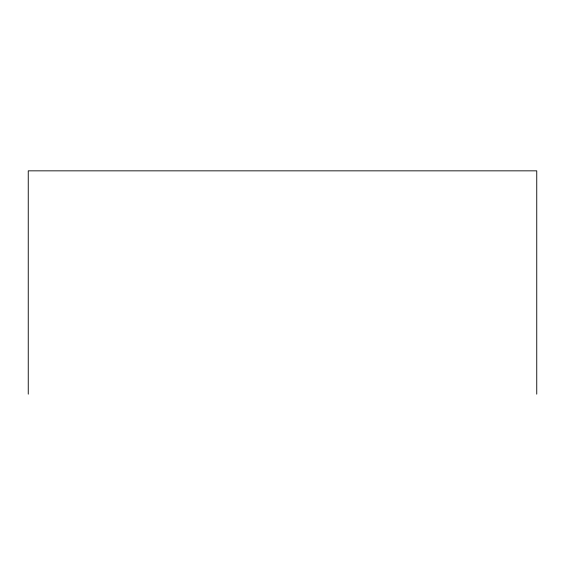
<?xml version="1.0" encoding="UTF-8"?>
<svg xmlns="http://www.w3.org/2000/svg" width="565" height="565" viewBox="0 0 565 565"><rect width="100%" height="100%" fill="white"/><g stroke="black" fill="none" stroke-linecap="round" stroke-linejoin="round"><path stroke-width="0.85" d="M536.75 394.158L536.75 170.842L28.25 170.842L28.25 394.158"/></g></svg>
